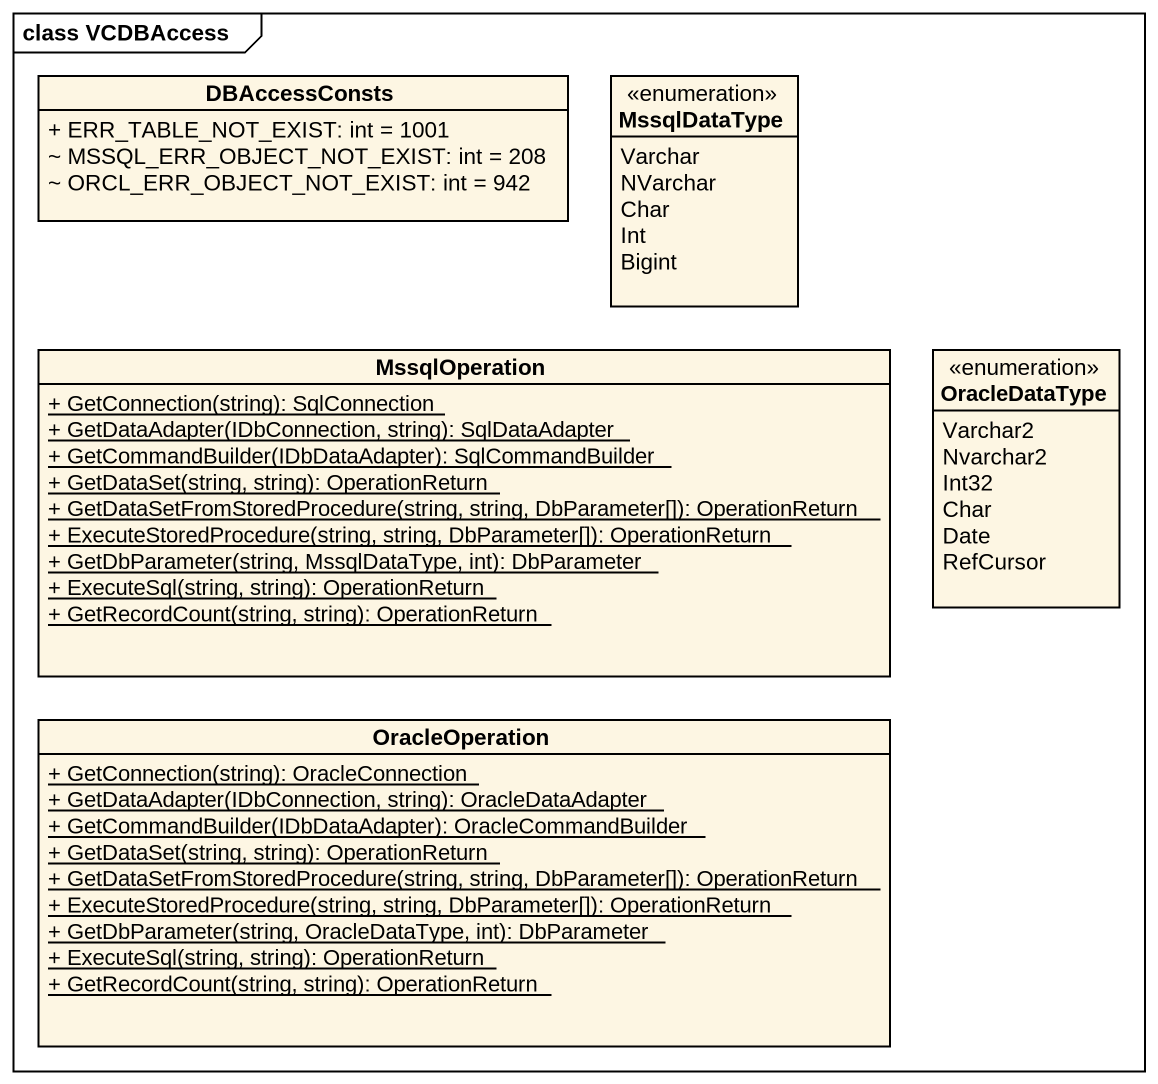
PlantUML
@startuml
mainframe class VCDBAccess
hide circle
hide empty members
skinparam classAttributeIconSize 0
class DBAccessConsts {
  + ERR_TABLE_NOT_EXIST: int = 1001
  ~ MSSQL_ERR_OBJECT_NOT_EXIST: int = 208
  ~ ORCL_ERR_OBJECT_NOT_EXIST: int = 942
}
enum MssqlDataType {
  Varchar
  NVarchar
  Char
  Int
  Bigint
}
class MssqlOperation {
  {static} + GetConnection(string): SqlConnection
  {static} + GetDataAdapter(IDbConnection, string): SqlDataAdapter
  {static} + GetCommandBuilder(IDbDataAdapter): SqlCommandBuilder
  {static} + GetDataSet(string, string): OperationReturn
  {static} + GetDataSetFromStoredProcedure(string, string, DbParameter[]): OperationReturn
  {static} + ExecuteStoredProcedure(string, string, DbParameter[]): OperationReturn
  {static} + GetDbParameter(string, MssqlDataType, int): DbParameter
  {static} + ExecuteSql(string, string): OperationReturn
  {static} + GetRecordCount(string, string): OperationReturn
}
enum OracleDataType {
  Varchar2
  Nvarchar2
  Int32
  Char
  Date
  RefCursor
}
class OracleOperation {
  {static} + GetConnection(string): OracleConnection
  {static} + GetDataAdapter(IDbConnection, string): OracleDataAdapter
  {static} + GetCommandBuilder(IDbDataAdapter): OracleCommandBuilder
  {static} + GetDataSet(string, string): OperationReturn
  {static} + GetDataSetFromStoredProcedure(string, string, DbParameter[]): OperationReturn
  {static} + ExecuteStoredProcedure(string, string, DbParameter[]): OperationReturn
  {static} + GetDbParameter(string, OracleDataType, int): DbParameter
  {static} + ExecuteSql(string, string): OperationReturn
  {static} + GetRecordCount(string, string): OperationReturn
}
@enduml
